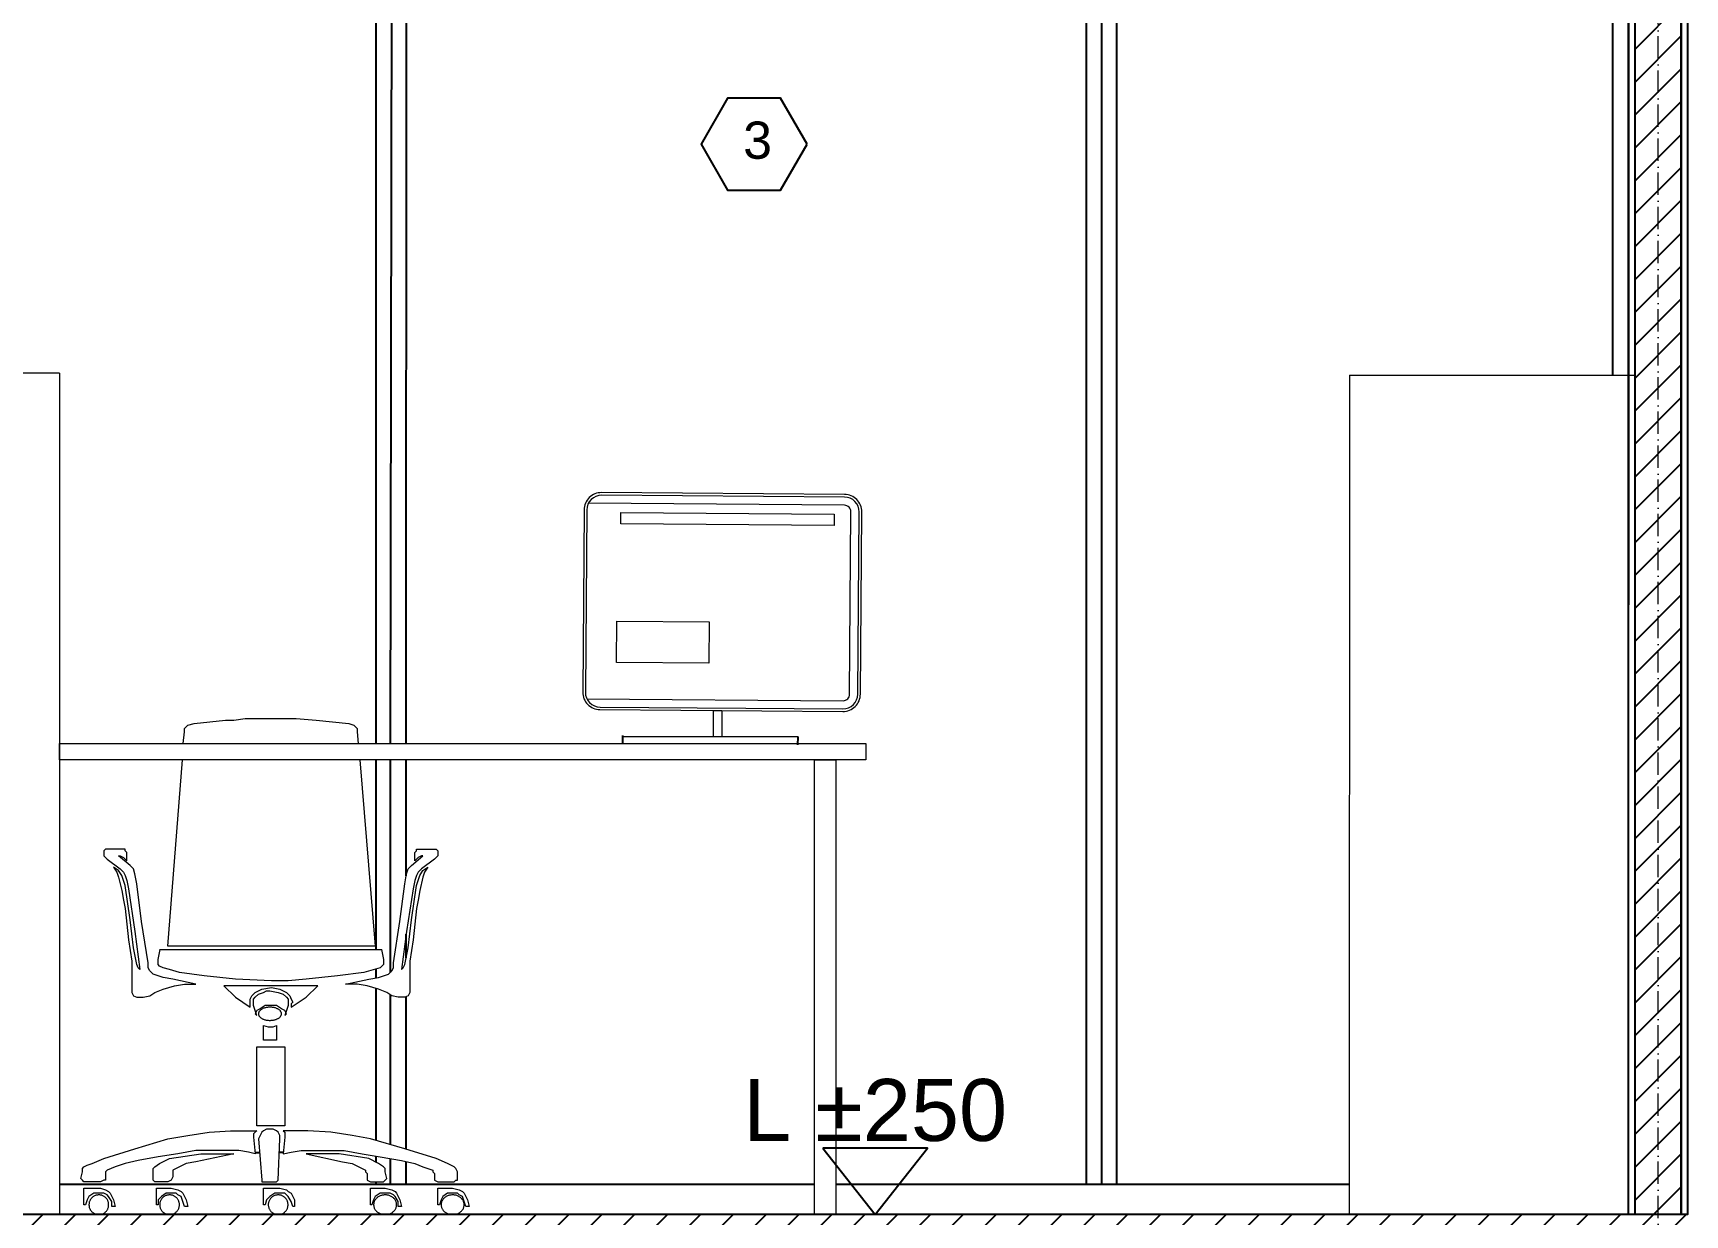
# Model space of a CAD drawing. Header units: centimetres. Extents: x 1059 to 7420, y -439 to 4439.
# Drawn here: x 2843.6 to 3110.1, y -13.3 to 177.3 of the extents above; entities that cross this region are included whole.
import ezdxf

# ---------------------------------------------------------------- set-up
doc = ezdxf.new("R2010")
doc.units = ezdxf.units.CM
doc.header["$MEASUREMENT"] = 0
doc.linetypes.add('ACAD_ISO10W100', pattern=[18, 12, -3, 0, -3])
doc.layers.add('ARREDI', color=8, linetype='Continuous', lineweight=18)
doc.layers.add('CAMPITURE', color=7, linetype='Continuous', lineweight=25)
for name, color, linetype in [('INFISSI', 4, 'Continuous'), ('NUMERAZIONE', 30, 'Continuous'), ('quote nuove', 2, 'Continuous'), ('STRUTTURA', 1, 'Continuous')]:
    doc.layers.add(name, color=color, linetype=linetype)
doc.styles.get("Standard").update_dxf_attribs({"font": 'Arial.ttf'})
pattern_1 = [(45, (-1129.0323, -3748.747), (-2.6516504, 2.6516504), [])]

msp = doc.modelspace()

# ---------------------------------------------------------------- hatches: boundary and pattern name
at = {"layer": 'CAMPITURE'}
h = msp.add_hatch(dxfattribs=at)
h.set_pattern_fill('ANSI31', color=0, scale=30)
h.set_pattern_definition(pattern_1)
h.paths.add_polyline_path([(3109.46, 352.89), (3101.94, 352.89), (3101.96, -13.24), (3102.97, -13.24), (3109.46, -13.24)])
h = msp.add_hatch(dxfattribs=at)
h.set_pattern_fill('ANSI31', color=0, scale=30)
h.set_pattern_definition(pattern_1)
h.paths.add_polyline_path([(3422.37, -13.31), (3102.97, -13.31), (2865.67, -13.25), (2865.24, -13.29), (2865.15, -13.24), (2854.39, -13.24), (2853.93, -13.31), (2853.78, -13.24), (2847.8, -13.24), (2847.8, -13.31), (2803.02, -13.31), (2802.97, -13.31), (2802.97, -29.24), (3102.97, -29.24), (3422.37, -29.31)])
h.paths.add_polyline_path([(3109.5, -29.23), (3103.16, -29.22), (3101.96, -29.24), (3101.96, -261.31), (3109.46, -261.31)])

# ---------------------------------------------------------------- linework, layer by layer
at = {"layer": 'ARREDI'}
for p, q in [((2847.8, 122.47), (2802.97, 122.47)), ((2847.8, 122.47), (2847.8, -13.31)), ((3055.94, 122.11), (3055.9, -13.24)), ((3055.94, 122.11), (3101.96, 122.11)), ((2847.8, 60.08), (2847.8, 62.73)), ((2847.8, 62.73), (2977.92, 62.73)), ((2977.92, 62.73), (2977.92, 60.08)), ((2977.92, 60.08), (2847.8, 60.08))]:
    msp.add_line(p, q, dxfattribs=at)
at = {"layer": 'ARREDI', "lineweight": 0}
for p, q in [((2875.93, 66.48), (2877.79, 66.74)), ((2877.79, 66.74), (2881.77, 66.74)), ((2881.77, 66.74), (2886.02, 66.74)), ((2886.02, 66.74), (2889.21, 66.48)), ((2867.77, 62.73), (2867.97, 64.62)), ((2867.97, 65.15), (2868.5, 65.68)), ((2867.97, 64.62), (2867.97, 65.15)), ((2868.5, 65.68), (2869.56, 65.95)), ((2869.56, 65.95), (2874.6, 66.48)), ((2874.6, 66.48), (2875.93, 66.48)), ((2889.21, 66.48), (2894.52, 65.95)), ((2894.52, 65.95), (2895.31, 65.68)), ((2895.31, 65.68), (2895.84, 65.15)), ((2895.84, 65.15), (2895.84, 64.62)), ((2895.84, 64.62), (2896, 62.73)), ((2865.31, 30.02), (2867.69, 60.08)), ((2896.29, 60.08), (2898.76, 30.02)), ((2855.22, 45.68), (2854.96, 45.42)), ((2854.96, 45.42), (2854.96, 45.15)), ((2855.49, 45.68), (2855.22, 45.68)), ((2857.88, 45.68), (2855.49, 45.68)), ((2858.41, 45.68), (2857.88, 45.68)), ((2858.41, 45.42), (2858.41, 45.68)), ((2858.67, 45.15), (2858.41, 45.42)), ((2905.13, 45.15), (2905.4, 45.42)), ((2905.4, 45.42), (2905.4, 45.68)), ((2905.4, 45.68), (2905.93, 45.68)), ((2905.93, 45.68), (2908.32, 45.68)), ((2908.32, 45.68), (2908.59, 45.68)), ((2908.59, 45.68), (2908.85, 45.42)), ((2908.85, 45.42), (2908.85, 45.15)), ((2854.96, 45.15), (2854.96, 44.62)), ((2854.96, 44.62), (2855.49, 44.09)), ((2855.49, 44.09), (2857.61, 42.5)), ((2857.35, 42.23), (2856.55, 42.76)), ((2856.55, 42.76), (2857.08, 41.97)), ((2859.21, 43.03), (2857.35, 44.62)), ((2857.35, 44.62), (2857.61, 44.62)), ((2857.61, 44.62), (2858.14, 44.35)), ((2858.14, 44.35), (2858.67, 43.82)), ((2858.67, 43.82), (2858.67, 45.15)), ((2859.74, 42.5), (2859.21, 43.03)), ((2904.07, 42.5), (2904.6, 43.03)), ((2904.6, 43.03), (2906.46, 44.62)), ((2905.13, 43.82), (2905.13, 45.15)), ((2905.67, 44.35), (2905.13, 43.82)), ((2906.2, 44.62), (2905.67, 44.35)), ((2906.46, 44.62), (2906.2, 44.62)), ((2908.32, 44.09), (2906.2, 42.5)), ((2906.46, 42.23), (2907.26, 42.76)), ((2907.26, 42.76), (2906.73, 41.97)), ((2908.85, 44.62), (2908.32, 44.09)), ((2908.85, 45.15), (2908.85, 44.62)), ((2857.08, 41.97), (2857.35, 41.17)), ((2857.88, 41.43), (2857.35, 42.23)), ((2857.35, 41.17), (2857.88, 39.04)), ((2857.61, 42.5), (2858.14, 41.97)), ((2858.14, 40.64), (2857.88, 41.43)), ((2858.14, 41.97), (2858.41, 41.43)), ((2858.41, 39.84), (2858.14, 40.64)), ((2858.41, 41.43), (2858.67, 40.64)), ((2858.67, 40.64), (2858.94, 39.31)), ((2860, 41.7), (2859.74, 42.5)), ((2860.27, 40.11), (2860, 41.7)), ((2861.06, 34), (2860.27, 40.11)), ((2902.75, 34), (2903.54, 40.11)), ((2903.54, 40.11), (2903.81, 41.7)), ((2903.81, 41.7), (2904.07, 42.5)), ((2905.13, 40.64), (2904.87, 39.31)), ((2905.4, 41.43), (2905.13, 40.64)), ((2905.67, 41.97), (2905.4, 41.43)), ((2905.4, 39.84), (2905.67, 40.64)), ((2906.2, 42.5), (2905.67, 41.97)), ((2905.67, 40.64), (2905.93, 41.43)), ((2905.93, 41.43), (2906.46, 42.23)), ((2906.46, 41.17), (2905.93, 39.04)), ((2906.73, 41.97), (2906.46, 41.17)), ((2857.88, 39.04), (2858.14, 37.45)), ((2858.14, 37.45), (2858.41, 36.12)), ((2859.21, 34.27), (2858.41, 39.84)), ((2858.94, 39.31), (2860, 32.41)), ((2904.87, 39.31), (2903.81, 32.41)), ((2904.6, 34.27), (2905.4, 39.84)), ((2905.67, 37.45), (2905.4, 36.12)), ((2905.93, 39.04), (2905.67, 37.45)), ((2858.41, 36.12), (2858.94, 31.08)), ((2905.4, 36.12), (2904.87, 31.08)), ((2859.74, 29.75), (2859.21, 34.27)), ((2860, 32.41), (2860.8, 26.3)), ((2862.13, 27.36), (2861.06, 34)), ((2901.68, 27.36), (2902.75, 34)), ((2903.81, 32.41), (2903.01, 26.3)), ((2904.07, 29.75), (2904.6, 34.27)), ((2858.94, 31.08), (2859.47, 27.63)), ((2860.27, 27.1), (2859.74, 29.75)), ((2863.72, 27.89), (2864.04, 29.51)), ((2863.98, 29.51), (2882.04, 29.51)), ((2898.76, 30.02), (2865.31, 30.02)), ((2865.31, 30.02), (2865.31, 30.02)), ((2882.04, 29.51), (2899.83, 29.51)), ((2899.77, 29.51), (2900.09, 27.89)), ((2903.54, 27.1), (2904.07, 29.75)), ((2904.87, 31.08), (2904.34, 27.63)), ((2859.47, 27.63), (2859.47, 26.04)), ((2860.53, 26.57), (2860.27, 27.1)), ((2862.13, 26.57), (2862.13, 27.36)), ((2863.72, 27.1), (2863.72, 27.89)), ((2863.98, 26.83), (2863.72, 27.1)), ((2864.52, 26.57), (2863.98, 26.83)), ((2899.83, 26.83), (2899.56, 26.57)), ((2900.09, 27.1), (2899.83, 26.83)), ((2900.09, 27.89), (2900.09, 27.1)), ((2901.68, 26.57), (2901.68, 27.36)), ((2903.28, 26.57), (2903.54, 27.1)), ((2904.34, 27.63), (2904.34, 26.04)), ((2859.47, 26.04), (2859.47, 25.24)), ((2859.47, 25.24), (2859.47, 23.65)), ((2860.8, 26.3), (2860.53, 26.57)), ((2862.39, 26.04), (2862.13, 26.57)), ((2862.66, 25.77), (2862.39, 26.04)), ((2862.92, 25.5), (2862.66, 25.77)), ((2864.52, 24.97), (2862.92, 25.5)), ((2862.92, 25.5), (2862.92, 25.5)), ((2865.58, 26.3), (2864.52, 26.57)), ((2866.11, 24.71), (2864.52, 24.97)), ((2867.17, 25.77), (2865.58, 26.3)), ((2869.83, 23.91), (2866.11, 24.71)), ((2871.15, 25.24), (2867.17, 25.77)), ((2876.2, 24.71), (2871.15, 25.24)), ((2882.04, 24.44), (2876.2, 24.71)), ((2884.69, 24.44), (2882.04, 24.44)), ((2882.04, 24.44), (2882.04, 24.44)), ((2887.61, 24.71), (2884.69, 24.44)), ((2892.66, 25.24), (2887.61, 24.71)), ((2896.9, 25.77), (2892.66, 25.24)), ((2893.98, 23.91), (2897.7, 24.71)), ((2899.56, 26.57), (2896.9, 25.77)), ((2897.7, 24.71), (2899.29, 24.97)), ((2899.29, 24.97), (2900.89, 25.5)), ((2900.89, 25.5), (2901.15, 25.77)), ((2900.89, 25.5), (2900.89, 25.5)), ((2901.15, 25.77), (2901.42, 26.04)), ((2901.42, 26.04), (2901.68, 26.57)), ((2903.01, 26.3), (2903.28, 26.57)), ((2904.34, 26.04), (2904.34, 25.24)), ((2904.34, 25.24), (2904.34, 23.65)), ((2859.47, 23.65), (2859.47, 23.12)), ((2859.47, 23.12), (2859.47, 22.58)), ((2859.47, 22.58), (2859.74, 22.05)), ((2859.74, 22.05), (2860.27, 21.79)), ((2860.27, 21.79), (2861.33, 21.79)), ((2861.33, 21.79), (2862.39, 22.05)), ((2862.39, 22.05), (2863.19, 22.58)), ((2863.19, 22.58), (2864.52, 23.12)), ((2864.52, 23.12), (2866.37, 23.65)), ((2866.37, 23.65), (2867.97, 23.91)), ((2867.97, 23.91), (2869.83, 23.91)), ((2882.04, 23.65), (2874.34, 23.65)), ((2874.34, 23.65), (2876.2, 21.79)), ((2876.2, 21.79), (2878.59, 20.2)), ((2878.59, 21.52), (2878.85, 22.05)), ((2878.59, 20.99), (2878.59, 21.52)), ((2878.85, 22.05), (2879.12, 22.32)), ((2879.12, 22.32), (2879.38, 22.58)), ((2879.12, 21.52), (2879.38, 21.79)), ((2879.12, 20.73), (2879.12, 21.52)), ((2879.38, 22.58), (2879.91, 22.85)), ((2879.38, 21.79), (2879.91, 22.32)), ((2879.91, 22.85), (2880.44, 23.12)), ((2879.91, 22.32), (2880.71, 22.58)), ((2880.44, 23.12), (2882.04, 23.38)), ((2880.71, 22.58), (2881.24, 22.85)), ((2881.24, 22.85), (2881.77, 22.85)), ((2881.77, 22.85), (2883.1, 22.58)), ((2884.69, 23.65), (2882.04, 23.65)), ((2882.04, 23.38), (2883.37, 23.12)), ((2882.04, 23.38), (2882.04, 23.38)), ((2883.1, 22.58), (2883.9, 22.32)), ((2883.37, 23.12), (2884.43, 22.58)), ((2883.9, 22.32), (2884.43, 21.79)), ((2884.43, 22.58), (2884.69, 22.32)), ((2884.43, 21.79), (2884.69, 21.52)), ((2889.47, 23.65), (2884.69, 23.65)), ((2884.69, 22.32), (2884.96, 22.05)), ((2884.69, 21.52), (2884.69, 20.73)), ((2884.96, 22.05), (2885.22, 21.52)), ((2885.22, 20.2), (2887.61, 21.79)), ((2885.22, 21.52), (2885.49, 20.99)), ((2887.61, 21.79), (2889.47, 23.65)), ((2895.84, 23.91), (2893.98, 23.91)), ((2897.44, 23.65), (2895.84, 23.91)), ((2899.29, 23.12), (2897.44, 23.65)), ((2900.62, 22.58), (2899.29, 23.12)), ((2901.42, 22.05), (2900.62, 22.58)), ((2902.48, 21.79), (2901.42, 22.05)), ((2903.54, 21.79), (2902.48, 21.79)), ((2904.07, 22.05), (2903.54, 21.79)), ((2904.34, 22.58), (2904.07, 22.05)), ((2904.34, 23.65), (2904.34, 23.12)), ((2904.34, 23.12), (2904.34, 22.58)), ((2878.59, 20.73), (2878.59, 20.99)), ((2878.59, 20.2), (2878.59, 20.73)), ((2879.12, 20.46), (2879.12, 20.73)), ((2879.65, 18.87), (2879.12, 20.46)), ((2879.65, 19.66), (2879.38, 19.13)), ((2879.38, 19.13), (2879.65, 18.87)), ((2880.18, 19.93), (2879.65, 19.66)), ((2879.92, 19.23), (2879.91, 19.17)), ((2879.91, 19.17), (2879.91, 19.1)), ((2879.91, 19.1), (2879.92, 19.03)), ((2879.94, 19.3), (2879.92, 19.23)), ((2879.92, 19.03), (2879.94, 18.97)), ((2879.96, 19.37), (2879.94, 19.3)), ((2879.94, 18.97), (2879.96, 18.9)), ((2879.99, 19.43), (2879.96, 19.37)), ((2879.96, 18.9), (2879.99, 18.83)), ((2880.03, 19.5), (2879.99, 19.43)), ((2879.99, 18.83), (2880.03, 18.77)), ((2880.07, 19.56), (2880.03, 19.5)), ((2880.03, 18.77), (2880.07, 18.71)), ((2880.12, 19.62), (2880.07, 19.56)), ((2880.07, 18.71), (2880.12, 18.65)), ((2880.18, 19.68), (2880.12, 19.62)), ((2880.98, 20.46), (2880.18, 19.93)), ((2880.24, 19.74), (2880.18, 19.68)), ((2880.31, 19.79), (2880.24, 19.74)), ((2880.39, 19.84), (2880.31, 19.79)), ((2880.47, 19.89), (2880.39, 19.84)), ((2880.56, 19.94), (2880.47, 19.89)), ((2880.65, 19.98), (2880.56, 19.94)), ((2880.74, 20.02), (2880.65, 19.98)), ((2880.84, 20.05), (2880.74, 20.02)), ((2880.95, 20.08), (2880.84, 20.05)), ((2881.05, 20.11), (2880.95, 20.08)), ((2881.77, 20.46), (2880.98, 20.46)), ((2881.16, 20.14), (2881.05, 20.11)), ((2881.28, 20.16), (2881.16, 20.14)), ((2881.39, 20.17), (2881.28, 20.16)), ((2881.51, 20.18), (2881.39, 20.17)), ((2881.62, 20.19), (2881.51, 20.18)), ((2881.74, 20.19), (2881.62, 20.19)), ((2881.86, 20.19), (2881.74, 20.19)), ((2882.83, 20.46), (2881.77, 20.46)), ((2881.98, 20.19), (2881.86, 20.19)), ((2882.09, 20.18), (2881.98, 20.19)), ((2882.21, 20.17), (2882.09, 20.18)), ((2882.32, 20.15), (2882.21, 20.17)), ((2882.44, 20.13), (2882.32, 20.15)), ((2882.54, 20.1), (2882.44, 20.13)), ((2882.65, 20.07), (2882.54, 20.1)), ((2882.75, 20.04), (2882.65, 20.07)), ((2882.85, 20), (2882.75, 20.04)), ((2883.63, 19.93), (2882.83, 20.46)), ((2882.94, 19.96), (2882.85, 20)), ((2883.03, 19.91), (2882.94, 19.96)), ((2883.12, 19.87), (2883.03, 19.91)), ((2883.2, 19.82), (2883.12, 19.87)), ((2883.27, 19.76), (2883.2, 19.82)), ((2883.34, 19.71), (2883.27, 19.76)), ((2883.4, 19.65), (2883.34, 19.71)), ((2883.45, 19.59), (2883.4, 19.65)), ((2883.4, 18.62), (2883.45, 18.68)), ((2883.5, 19.53), (2883.45, 19.59)), ((2883.45, 18.68), (2883.5, 18.74)), ((2883.54, 19.46), (2883.5, 19.53)), ((2883.5, 18.74), (2883.54, 18.8)), ((2883.57, 19.4), (2883.54, 19.46)), ((2883.54, 18.8), (2883.57, 18.87)), ((2883.6, 19.33), (2883.57, 19.4)), ((2883.57, 18.87), (2883.6, 18.93)), ((2883.62, 19.27), (2883.6, 19.33)), ((2883.6, 18.93), (2883.62, 19)), ((2883.63, 19.2), (2883.62, 19.27)), ((2883.62, 19), (2883.63, 19.07)), ((2884.16, 19.66), (2883.63, 19.93)), ((2883.63, 19.13), (2883.63, 19.2)), ((2883.63, 19.07), (2883.63, 19.13)), ((2884.69, 20.46), (2884.16, 18.87)), ((2884.43, 19.13), (2884.16, 19.66)), ((2884.16, 18.87), (2884.43, 19.13)), ((2884.16, 18.87), (2884.16, 18.87)), ((2884.69, 20.73), (2884.69, 20.46)), ((2885.49, 20.99), (2885.22, 20.73)), ((2885.22, 20.73), (2885.22, 20.2)), ((2880.12, 18.65), (2880.18, 18.59)), ((2880.18, 18.59), (2880.24, 18.53)), ((2880.24, 18.53), (2880.31, 18.48)), ((2880.31, 18.48), (2880.39, 18.43)), ((2880.39, 18.43), (2880.47, 18.38)), ((2880.47, 18.38), (2880.56, 18.33)), ((2880.56, 18.33), (2880.65, 18.29)), ((2880.65, 18.29), (2880.74, 18.25)), ((2880.71, 17.27), (2881.51, 17.01)), ((2880.71, 14.89), (2880.71, 17.27)), ((2880.71, 17.27), (2880.71, 17.27)), ((2880.74, 18.25), (2880.84, 18.21)), ((2880.84, 18.21), (2880.95, 18.18)), ((2880.95, 18.18), (2881.05, 18.15)), ((2881.05, 18.15), (2881.16, 18.13)), ((2881.16, 18.13), (2881.28, 18.11)), ((2881.28, 18.11), (2881.39, 18.09)), ((2881.39, 18.09), (2881.51, 18.08)), ((2881.51, 18.08), (2881.62, 18.07)), ((2881.51, 17.01), (2882.3, 17.01)), ((2881.62, 18.07), (2881.74, 18.07)), ((2881.74, 18.07), (2881.86, 18.07)), ((2881.86, 18.07), (2881.98, 18.08)), ((2881.98, 18.08), (2882.09, 18.09)), ((2882.09, 18.09), (2882.21, 18.1)), ((2882.21, 18.1), (2882.32, 18.12)), ((2882.3, 17.01), (2882.83, 17.27)), ((2882.32, 18.12), (2882.44, 18.14)), ((2882.44, 18.14), (2882.54, 18.17)), ((2882.54, 18.17), (2882.65, 18.2)), ((2882.65, 18.2), (2882.75, 18.23)), ((2882.75, 18.23), (2882.85, 18.27)), ((2882.83, 17.27), (2882.83, 14.89)), ((2882.85, 18.27), (2882.94, 18.31)), ((2882.94, 18.31), (2883.03, 18.35)), ((2883.03, 18.35), (2883.12, 18.4)), ((2883.12, 18.4), (2883.2, 18.45)), ((2883.2, 18.45), (2883.27, 18.5)), ((2883.27, 18.5), (2883.34, 18.56)), ((2883.34, 18.56), (2883.4, 18.62)), ((2879.65, 1.08), (2879.65, 13.82)), ((2879.65, 13.82), (2884.16, 13.82)), ((2882.83, 14.89), (2880.71, 14.89)), ((2884.16, 13.82), (2884.16, 1.08)), ((2868.5, -0.51), (2871.95, 0.02)), ((2871.95, 0.02), (2875.4, 0.28)), ((2875.4, 0.28), (2879.65, 0.28)), ((2879.38, 0.02), (2879.12, -0.25)), ((2879.65, 0.28), (2879.38, 0.02)), ((2884.16, 1.08), (2879.65, 1.08)), ((2880.44, 0.02), (2880.18, -0.51)), ((2880.71, 0.28), (2880.44, 0.02)), ((2881.24, 0.55), (2880.71, 0.28)), ((2881.77, 0.55), (2881.24, 0.55)), ((2882.3, 0.55), (2881.77, 0.55)), ((2881.77, 0.55), (2881.77, 0.55)), ((2882.83, 0.28), (2882.3, 0.55)), ((2883.1, 0.02), (2882.83, 0.28)), ((2883.37, -0.51), (2883.1, 0.02)), ((2887.88, 0.28), (2883.9, 0.28)), ((2883.9, 0.28), (2884.16, 0.02)), ((2884.16, 0.02), (2884.16, -0.25)), ((2891.6, 0.02), (2887.88, 0.28)), ((2895.05, -0.51), (2891.6, 0.02)), ((2854.96, -4.23), (2860, -2.64)), ((2860, -2.64), (2865.31, -1.04)), ((2865.31, -1.04), (2868.5, -0.51)), ((2879.12, -0.25), (2879.12, -0.78)), ((2879.12, -0.78), (2879.38, -3.43)), ((2880.18, -0.51), (2879.91, -1.04)), ((2879.91, -1.04), (2880.44, -7.68)), ((2883.1, -7.68), (2883.37, -1.04)), ((2883.37, -1.04), (2883.37, -0.51)), ((2884.16, -0.78), (2883.9, -3.43)), ((2884.16, -0.25), (2884.16, -0.78)), ((2897.97, -1.04), (2895.05, -0.51)), ((2903.54, -2.64), (2897.97, -1.04)), ((2908.59, -4.23), (2903.54, -2.64)), ((2851.77, -5.56), (2852.3, -5.29)), ((2852.3, -5.29), (2853.1, -5.03)), ((2853.1, -5.03), (2854.96, -4.23)), ((2858.41, -5.03), (2856.82, -5.56)), ((2860.53, -4.5), (2858.41, -5.03)), ((2863.72, -3.96), (2860.53, -4.5)), ((2863.19, -5.56), (2863.98, -5.03)), ((2866.9, -3.43), (2863.72, -3.96)), ((2863.98, -5.03), (2865.58, -4.23)), ((2865.58, -4.23), (2870.62, -3.43)), ((2869.83, -2.9), (2866.9, -3.43)), ((2868.23, -5.03), (2867.17, -5.56)), ((2869.83, -4.76), (2868.23, -5.03)), ((2872.48, -2.9), (2869.83, -2.9)), ((2875.93, -3.43), (2869.83, -4.76)), ((2870.62, -3.43), (2873.28, -3.43)), ((2874.87, -2.9), (2872.48, -2.9)), ((2873.28, -3.43), (2875.93, -3.43)), ((2876.73, -2.9), (2874.87, -2.9)), ((2875.93, -3.43), (2875.93, -3.43)), ((2878.32, -3.17), (2876.73, -2.9)), ((2879.38, -3.43), (2878.32, -3.17)), ((2879.38, -3.43), (2879.38, -3.43)), ((2883.9, -3.43), (2885.22, -3.17)), ((2883.9, -3.43), (2883.9, -3.43)), ((2885.22, -3.17), (2886.82, -2.9)), ((2886.82, -2.9), (2888.67, -2.9)), ((2887.61, -3.43), (2893.45, -4.76)), ((2890, -3.43), (2887.61, -3.43)), ((2887.61, -3.43), (2887.61, -3.43)), ((2888.67, -2.9), (2891.06, -2.9)), ((2892.92, -3.43), (2890, -3.43)), ((2891.06, -2.9), (2893.72, -2.9)), ((2897.7, -4.23), (2892.92, -3.43)), ((2893.45, -4.76), (2895.05, -5.03)), ((2893.72, -2.9), (2896.64, -3.43)), ((2895.05, -5.03), (2896.11, -5.56)), ((2896.64, -3.43), (2899.56, -3.96)), ((2899.29, -5.03), (2897.7, -4.23)), ((2900.09, -5.56), (2899.29, -5.03)), ((2899.56, -3.96), (2903.01, -4.5)), ((2903.01, -4.5), (2905.13, -5.03)), ((2905.13, -5.03), (2906.46, -5.56)), ((2910.44, -5.03), (2908.59, -4.23)), ((2910.98, -5.29), (2910.44, -5.03)), ((2911.51, -5.56), (2910.98, -5.29)), ((2851.24, -7.42), (2851.51, -6.35)), ((2851.51, -7.68), (2851.24, -7.42)), ((2851.51, -5.82), (2851.77, -5.56)), ((2851.51, -6.35), (2851.51, -5.82)), ((2851.77, -7.95), (2851.51, -7.68)), ((2852.04, -7.95), (2851.77, -7.95)), ((2854.43, -7.95), (2852.04, -7.95)), ((2854.96, -7.68), (2854.43, -7.95)), ((2855.22, -7.68), (2854.96, -7.68)), ((2855.49, -6.09), (2855.22, -6.35)), ((2855.22, -6.35), (2855.22, -6.62)), ((2855.22, -6.62), (2855.22, -7.15)), ((2855.22, -7.15), (2855.22, -7.68)), ((2856.82, -5.56), (2855.49, -6.09)), ((2862.92, -5.82), (2863.19, -5.56)), ((2862.92, -6.35), (2862.92, -5.82)), ((2862.92, -7.42), (2862.92, -6.35)), ((2862.92, -7.68), (2862.92, -7.42)), ((2863.19, -7.95), (2862.92, -7.68)), ((2863.45, -7.95), (2863.19, -7.95)), ((2865.31, -7.95), (2863.45, -7.95)), ((2865.84, -7.68), (2865.31, -7.95)), ((2866.11, -7.15), (2865.84, -7.68)), ((2867.17, -5.56), (2866.11, -6.09)), ((2866.11, -6.09), (2866.11, -6.35)), ((2866.11, -6.35), (2866.11, -6.62)), ((2866.11, -6.62), (2866.11, -7.15)), ((2880.44, -7.68), (2880.44, -7.95)), ((2880.44, -7.95), (2880.71, -7.95)), ((2880.71, -7.95), (2881.77, -7.95)), ((2881.77, -7.95), (2882.83, -7.95)), ((2882.83, -7.95), (2883.1, -7.68)), ((2896.11, -5.56), (2897.17, -6.09)), ((2897.17, -6.09), (2897.17, -6.35)), ((2897.17, -6.35), (2897.44, -6.62)), ((2897.44, -6.62), (2897.44, -7.15)), ((2897.44, -7.15), (2897.44, -7.68)), ((2897.44, -7.68), (2897.97, -7.95)), ((2897.97, -7.95), (2899.83, -7.95)), ((2899.83, -7.95), (2900.09, -7.95)), ((2900.36, -5.82), (2900.09, -5.56)), ((2900.09, -7.95), (2900.36, -7.68)), ((2900.36, -6.35), (2900.36, -5.82)), ((2900.62, -7.42), (2900.36, -6.35)), ((2900.36, -7.68), (2900.62, -7.42)), ((2906.46, -5.56), (2908.06, -6.09)), ((2908.06, -6.09), (2908.06, -6.35)), ((2908.06, -6.35), (2908.32, -6.62)), ((2908.32, -6.62), (2908.32, -7.15)), ((2908.32, -7.15), (2908.32, -7.68)), ((2908.32, -7.68), (2908.85, -7.95)), ((2908.85, -7.95), (2911.24, -7.95)), ((2911.24, -7.95), (2911.51, -7.95)), ((2911.77, -5.82), (2911.51, -5.56)), ((2911.51, -7.95), (2911.77, -7.68)), ((2912.04, -6.35), (2911.77, -5.82)), ((2911.77, -7.68), (2912.04, -7.68)), ((2912.04, -7.42), (2912.04, -6.35)), ((2912.04, -7.68), (2912.04, -7.42)), ((2851.77, -11.66), (2851.77, -9.01)), ((2851.77, -9.01), (2854.43, -9.01)), ((2852.57, -10.34), (2852.3, -10.87)), ((2853.37, -9.8), (2852.57, -10.34)), ((2852.97, -10.6), (2852.91, -10.68)), ((2853.04, -10.53), (2852.97, -10.6)), ((2853.12, -10.46), (2853.04, -10.53)), ((2853.2, -10.4), (2853.12, -10.46)), ((2853.28, -10.34), (2853.2, -10.4)), ((2853.37, -10.28), (2853.28, -10.34)), ((2854.16, -9.8), (2853.37, -9.8)), ((2853.45, -10.24), (2853.37, -10.28)), ((2853.55, -10.19), (2853.45, -10.24)), ((2853.64, -10.16), (2853.55, -10.19)), ((2853.74, -10.13), (2853.64, -10.16)), ((2853.84, -10.1), (2853.74, -10.13)), ((2853.93, -10.09), (2853.84, -10.1)), ((2854.04, -10.08), (2853.93, -10.09)), ((2854.14, -10.07), (2854.04, -10.08)), ((2854.24, -10.07), (2854.14, -10.07)), ((2854.69, -9.8), (2854.16, -9.8)), ((2854.34, -10.08), (2854.24, -10.07)), ((2854.44, -10.09), (2854.34, -10.08)), ((2854.43, -9.01), (2855.22, -9.27)), ((2854.54, -10.12), (2854.44, -10.09)), ((2854.63, -10.14), (2854.54, -10.12)), ((2854.73, -10.18), (2854.63, -10.14)), ((2854.96, -9.8), (2854.69, -9.8)), ((2854.82, -10.21), (2854.73, -10.18)), ((2854.91, -10.26), (2854.82, -10.21)), ((2855, -10.31), (2854.91, -10.26)), ((2855.49, -10.07), (2854.96, -9.8)), ((2855.09, -10.37), (2855, -10.31)), ((2855.17, -10.43), (2855.09, -10.37)), ((2855.24, -10.49), (2855.17, -10.43)), ((2855.22, -9.27), (2855.75, -9.54)), ((2855.31, -10.56), (2855.24, -10.49)), ((2855.38, -10.64), (2855.31, -10.56)), ((2855.44, -10.72), (2855.38, -10.64)), ((2855.75, -10.34), (2855.49, -10.07)), ((2855.75, -9.54), (2856.02, -9.8)), ((2856.29, -11.13), (2855.75, -10.34)), ((2856.02, -9.8), (2856.55, -10.87)), ((2863.45, -11.66), (2863.45, -9.01)), ((2863.45, -9.01), (2865.84, -9.01)), ((2864.25, -10.34), (2863.72, -10.87)), ((2865.05, -9.8), (2864.25, -10.34)), ((2864.39, -10.6), (2864.33, -10.68)), ((2864.46, -10.53), (2864.39, -10.6)), ((2864.53, -10.46), (2864.46, -10.53)), ((2864.61, -10.4), (2864.53, -10.46)), ((2864.7, -10.34), (2864.61, -10.4)), ((2864.78, -10.28), (2864.7, -10.34)), ((2864.87, -10.24), (2864.78, -10.28)), ((2864.96, -10.19), (2864.87, -10.24)), ((2865.06, -10.16), (2864.96, -10.19)), ((2865.84, -9.8), (2865.05, -9.8)), ((2865.15, -10.13), (2865.06, -10.16)), ((2865.25, -10.1), (2865.15, -10.13)), ((2865.35, -10.09), (2865.25, -10.1)), ((2865.45, -10.08), (2865.35, -10.09)), ((2865.55, -10.07), (2865.45, -10.08)), ((2865.65, -10.07), (2865.55, -10.07)), ((2865.75, -10.08), (2865.65, -10.07)), ((2865.85, -10.09), (2865.75, -10.08)), ((2865.84, -9.01), (2866.9, -9.27)), ((2866.37, -9.8), (2865.84, -9.8)), ((2865.95, -10.12), (2865.85, -10.09)), ((2866.05, -10.14), (2865.95, -10.12)), ((2866.15, -10.18), (2866.05, -10.14)), ((2866.24, -10.21), (2866.15, -10.18)), ((2866.33, -10.26), (2866.24, -10.21)), ((2866.42, -10.31), (2866.33, -10.26)), ((2866.64, -9.8), (2866.37, -9.8)), ((2866.5, -10.37), (2866.42, -10.31)), ((2866.58, -10.43), (2866.5, -10.37)), ((2866.66, -10.49), (2866.58, -10.43)), ((2866.9, -10.07), (2866.64, -9.8)), ((2866.73, -10.56), (2866.66, -10.49)), ((2866.8, -10.64), (2866.73, -10.56)), ((2866.86, -10.72), (2866.8, -10.64)), ((2866.9, -9.27), (2867.44, -9.54)), ((2867.44, -10.34), (2866.9, -10.07)), ((2867.44, -9.54), (2867.7, -9.8)), ((2867.7, -11.13), (2867.44, -10.34)), ((2867.7, -9.8), (2868.23, -10.87)), ((2880.71, -11.66), (2880.71, -9.01)), ((2880.71, -9.01), (2883.37, -9.01)), ((2881.77, -10.34), (2881.24, -10.87)), ((2882.57, -9.8), (2881.77, -10.34)), ((2881.91, -10.6), (2881.85, -10.68)), ((2881.98, -10.53), (2881.91, -10.6)), ((2882.06, -10.46), (2881.98, -10.53)), ((2882.13, -10.4), (2882.06, -10.46)), ((2882.22, -10.34), (2882.13, -10.4)), ((2882.3, -10.28), (2882.22, -10.34)), ((2882.39, -10.24), (2882.3, -10.28)), ((2882.48, -10.19), (2882.39, -10.24)), ((2882.58, -10.16), (2882.48, -10.19)), ((2883.37, -9.8), (2882.57, -9.8)), ((2882.68, -10.13), (2882.58, -10.16)), ((2882.77, -10.1), (2882.68, -10.13)), ((2882.87, -10.09), (2882.77, -10.1)), ((2882.97, -10.08), (2882.87, -10.09)), ((2883.07, -10.07), (2882.97, -10.08)), ((2883.18, -10.07), (2883.07, -10.07)), ((2883.28, -10.08), (2883.18, -10.07)), ((2883.38, -10.09), (2883.28, -10.08)), ((2883.37, -9.01), (2884.43, -9.27)), ((2883.63, -9.8), (2883.37, -9.8)), ((2883.48, -10.12), (2883.38, -10.09)), ((2883.57, -10.14), (2883.48, -10.12)), ((2883.67, -10.18), (2883.57, -10.14)), ((2884.16, -9.8), (2883.63, -9.8)), ((2883.76, -10.21), (2883.67, -10.18)), ((2883.85, -10.26), (2883.76, -10.21)), ((2883.94, -10.31), (2883.85, -10.26)), ((2884.02, -10.37), (2883.94, -10.31)), ((2884.1, -10.43), (2884.02, -10.37)), ((2884.18, -10.49), (2884.1, -10.43)), ((2884.43, -10.07), (2884.16, -9.8)), ((2884.25, -10.56), (2884.18, -10.49)), ((2884.32, -10.64), (2884.25, -10.56)), ((2884.38, -10.72), (2884.32, -10.64)), ((2884.43, -9.27), (2884.69, -9.54)), ((2884.69, -10.34), (2884.43, -10.07)), ((2884.69, -9.54), (2885.22, -9.8)), ((2885.22, -11.13), (2884.69, -10.34)), ((2885.22, -9.8), (2885.75, -10.87)), ((2897.97, -11.66), (2897.97, -9.01)), ((2897.97, -9.01), (2900.36, -9.01)), ((2898.76, -10.34), (2898.5, -10.87)), ((2899.56, -9.8), (2898.76, -10.34)), ((2898.97, -10.6), (2898.9, -10.68)), ((2899.05, -10.53), (2898.97, -10.6)), ((2899.14, -10.46), (2899.05, -10.53)), ((2899.23, -10.4), (2899.14, -10.46)), ((2899.33, -10.34), (2899.23, -10.4)), ((2899.43, -10.28), (2899.33, -10.34)), ((2899.53, -10.24), (2899.43, -10.28)), ((2899.64, -10.19), (2899.53, -10.24)), ((2900.36, -9.8), (2899.56, -9.8)), ((2899.75, -10.16), (2899.64, -10.19)), ((2899.86, -10.13), (2899.75, -10.16)), ((2899.98, -10.1), (2899.86, -10.13)), ((2900.09, -10.09), (2899.98, -10.1)), ((2900.21, -10.08), (2900.09, -10.09)), ((2900.33, -10.07), (2900.21, -10.08)), ((2900.44, -10.07), (2900.33, -10.07)), ((2900.36, -9.01), (2901.42, -9.27)), ((2900.89, -9.8), (2900.36, -9.8)), ((2900.56, -10.08), (2900.44, -10.07)), ((2900.68, -10.09), (2900.56, -10.08)), ((2900.79, -10.12), (2900.68, -10.09)), ((2900.91, -10.14), (2900.79, -10.12)), ((2901.15, -9.8), (2900.89, -9.8)), ((2901.02, -10.18), (2900.91, -10.14)), ((2901.13, -10.21), (2901.02, -10.18)), ((2901.23, -10.26), (2901.13, -10.21)), ((2901.68, -10.07), (2901.15, -9.8)), ((2901.34, -10.31), (2901.23, -10.26)), ((2901.43, -10.37), (2901.34, -10.31)), ((2901.42, -9.27), (2901.95, -9.54)), ((2901.53, -10.43), (2901.43, -10.37)), ((2901.62, -10.49), (2901.53, -10.43)), ((2901.7, -10.56), (2901.62, -10.49)), ((2901.95, -10.34), (2901.68, -10.07)), ((2901.78, -10.64), (2901.7, -10.56)), ((2901.85, -10.72), (2901.78, -10.64)), ((2901.95, -9.54), (2902.21, -9.8)), ((2902.48, -11.13), (2901.95, -10.34)), ((2902.21, -9.8), (2902.75, -10.87)), ((2908.85, -11.66), (2908.85, -9.01)), ((2908.85, -9.01), (2911.24, -9.01)), ((2909.65, -10.34), (2909.38, -10.87)), ((2910.44, -9.8), (2909.65, -10.34)), ((2909.86, -10.6), (2909.78, -10.68)), ((2909.94, -10.53), (2909.86, -10.6)), ((2910.02, -10.46), (2909.94, -10.53)), ((2910.12, -10.4), (2910.02, -10.46)), ((2910.21, -10.34), (2910.12, -10.4)), ((2910.31, -10.28), (2910.21, -10.34)), ((2910.42, -10.24), (2910.31, -10.28)), ((2910.52, -10.19), (2910.42, -10.24)), ((2911.24, -9.8), (2910.44, -9.8)), ((2910.63, -10.16), (2910.52, -10.19)), ((2910.75, -10.13), (2910.63, -10.16)), ((2910.86, -10.1), (2910.75, -10.13)), ((2910.98, -10.09), (2910.86, -10.1)), ((2911.09, -10.08), (2910.98, -10.09)), ((2911.21, -10.07), (2911.09, -10.08)), ((2911.33, -10.07), (2911.21, -10.07)), ((2911.24, -9.01), (2912.3, -9.27)), ((2911.77, -9.8), (2911.24, -9.8)), ((2911.45, -10.08), (2911.33, -10.07)), ((2911.56, -10.09), (2911.45, -10.08)), ((2911.68, -10.12), (2911.56, -10.09)), ((2911.79, -10.14), (2911.68, -10.12)), ((2912.04, -9.8), (2911.77, -9.8)), ((2911.9, -10.18), (2911.79, -10.14)), ((2912.01, -10.21), (2911.9, -10.18)), ((2912.12, -10.26), (2912.01, -10.21)), ((2912.3, -10.07), (2912.04, -9.8)), ((2912.22, -10.31), (2912.12, -10.26)), ((2912.32, -10.37), (2912.22, -10.31)), ((2912.3, -9.27), (2912.83, -9.54)), ((2912.83, -10.34), (2912.3, -10.07)), ((2912.41, -10.43), (2912.32, -10.37)), ((2912.5, -10.49), (2912.41, -10.43)), ((2912.59, -10.56), (2912.5, -10.49)), ((2912.66, -10.64), (2912.59, -10.56)), ((2912.74, -10.72), (2912.66, -10.64)), ((2912.83, -9.54), (2913.1, -9.8)), ((2913.1, -11.13), (2912.83, -10.34)), ((2913.1, -9.8), (2913.63, -10.87)), ((2852.04, -11.66), (2851.77, -11.66)), ((2852.3, -10.87), (2852.04, -11.66)), ((2852.58, -11.51), (2852.57, -11.61)), ((2852.57, -11.61), (2852.57, -11.71)), ((2852.57, -11.71), (2852.58, -11.81)), ((2852.59, -11.41), (2852.58, -11.51)), ((2852.58, -11.81), (2852.59, -11.91)), ((2852.61, -11.31), (2852.59, -11.41)), ((2852.59, -11.91), (2852.61, -12.01)), ((2852.63, -11.21), (2852.61, -11.31)), ((2852.61, -12.01), (2852.63, -12.11)), ((2852.66, -11.12), (2852.63, -11.21)), ((2852.63, -12.11), (2852.66, -12.21)), ((2852.7, -11.02), (2852.66, -11.12)), ((2852.66, -12.21), (2852.7, -12.3)), ((2852.75, -10.93), (2852.7, -11.02)), ((2852.7, -12.3), (2852.75, -12.39)), ((2852.79, -10.85), (2852.75, -10.93)), ((2852.75, -12.39), (2852.79, -12.48)), ((2852.85, -10.76), (2852.79, -10.85)), ((2852.79, -12.48), (2852.85, -12.57)), ((2852.91, -10.68), (2852.85, -10.76)), ((2852.85, -12.57), (2852.91, -12.65)), ((2852.91, -12.65), (2852.97, -12.73)), ((2852.97, -12.73), (2853.04, -12.8)), ((2853.04, -12.8), (2853.12, -12.87)), ((2853.12, -12.87), (2853.2, -12.93)), ((2853.2, -12.93), (2853.28, -12.99)), ((2853.28, -12.99), (2853.37, -13.04)), ((2853.37, -13.04), (2853.45, -13.09)), ((2853.45, -13.09), (2853.55, -13.13)), ((2853.55, -13.13), (2853.64, -13.17)), ((2853.64, -13.17), (2853.74, -13.2)), ((2853.74, -13.2), (2853.84, -13.22)), ((2853.84, -13.22), (2853.93, -13.24)), ((2853.93, -13.24), (2854.04, -13.25)), ((2854.04, -13.25), (2854.14, -13.26)), ((2854.14, -13.26), (2854.24, -13.25)), ((2854.24, -13.25), (2854.34, -13.25)), ((2854.34, -13.25), (2854.44, -13.23)), ((2854.44, -13.23), (2854.54, -13.21)), ((2854.54, -13.21), (2854.63, -13.18)), ((2854.63, -13.18), (2854.73, -13.15)), ((2854.73, -13.15), (2854.82, -13.11)), ((2854.82, -13.11), (2854.91, -13.07)), ((2854.91, -13.07), (2855, -13.02)), ((2855, -13.02), (2855.09, -12.96)), ((2855.09, -12.96), (2855.17, -12.9)), ((2855.17, -12.9), (2855.24, -12.83)), ((2855.24, -12.83), (2855.31, -12.76)), ((2855.31, -12.76), (2855.38, -12.69)), ((2855.38, -12.69), (2855.44, -12.61)), ((2855.5, -10.8), (2855.44, -10.72)), ((2855.44, -12.61), (2855.5, -12.52)), ((2855.55, -10.89), (2855.5, -10.8)), ((2855.5, -12.52), (2855.55, -12.44)), ((2855.6, -10.98), (2855.55, -10.89)), ((2855.55, -12.44), (2855.6, -12.35)), ((2855.64, -11.07), (2855.6, -10.98)), ((2855.6, -12.35), (2855.64, -12.26)), ((2855.67, -11.17), (2855.64, -11.07)), ((2855.64, -12.26), (2855.67, -12.16)), ((2855.7, -11.26), (2855.67, -11.17)), ((2855.67, -12.16), (2855.7, -12.06)), ((2855.73, -11.36), (2855.7, -11.26)), ((2855.7, -12.06), (2855.73, -11.96)), ((2855.74, -11.46), (2855.73, -11.36)), ((2855.73, -11.96), (2855.74, -11.86)), ((2855.75, -11.56), (2855.74, -11.46)), ((2855.74, -11.86), (2855.75, -11.76)), ((2855.75, -11.66), (2855.75, -11.56)), ((2855.75, -11.76), (2855.75, -11.66)), ((2856.29, -11.93), (2856.29, -11.13)), ((2856.82, -11.93), (2856.29, -11.93)), ((2856.55, -10.87), (2856.82, -11.93)), ((2856.82, -11.93), (2856.82, -11.93)), ((2863.72, -11.66), (2863.45, -11.66)), ((2863.72, -10.87), (2863.72, -11.66)), ((2864, -11.41), (2863.99, -11.51)), ((2863.99, -11.51), (2863.99, -11.61)), ((2863.99, -11.61), (2863.99, -11.71)), ((2863.99, -11.71), (2863.99, -11.81)), ((2863.99, -11.81), (2864, -11.91)), ((2864.02, -11.31), (2864, -11.41)), ((2864, -11.91), (2864.02, -12.01)), ((2864.05, -11.21), (2864.02, -11.31)), ((2864.02, -12.01), (2864.05, -12.11)), ((2864.08, -11.12), (2864.05, -11.21)), ((2864.05, -12.11), (2864.08, -12.21)), ((2864.12, -11.02), (2864.08, -11.12)), ((2864.08, -12.21), (2864.12, -12.3)), ((2864.16, -10.93), (2864.12, -11.02)), ((2864.12, -12.3), (2864.16, -12.39)), ((2864.21, -10.85), (2864.16, -10.93)), ((2864.16, -12.39), (2864.21, -12.48)), ((2864.27, -10.76), (2864.21, -10.85)), ((2864.21, -12.48), (2864.27, -12.57)), ((2864.33, -10.68), (2864.27, -10.76)), ((2864.27, -12.57), (2864.33, -12.65)), ((2864.33, -12.65), (2864.39, -12.73)), ((2864.39, -12.73), (2864.46, -12.8)), ((2864.46, -12.8), (2864.53, -12.87)), ((2864.53, -12.87), (2864.61, -12.93)), ((2864.61, -12.93), (2864.7, -12.99)), ((2864.7, -12.99), (2864.78, -13.04)), ((2864.78, -13.04), (2864.87, -13.09)), ((2864.87, -13.09), (2864.96, -13.13)), ((2864.96, -13.13), (2865.06, -13.17)), ((2865.06, -13.17), (2865.15, -13.2)), ((2865.15, -13.2), (2865.25, -13.22)), ((2865.25, -13.22), (2865.35, -13.24)), ((2865.35, -13.24), (2865.45, -13.25)), ((2865.45, -13.25), (2865.55, -13.26)), ((2865.55, -13.26), (2865.65, -13.25)), ((2865.65, -13.25), (2865.75, -13.25)), ((2865.75, -13.25), (2865.85, -13.23)), ((2865.85, -13.23), (2865.95, -13.21)), ((2865.95, -13.21), (2866.05, -13.18)), ((2866.05, -13.18), (2866.15, -13.15)), ((2866.15, -13.15), (2866.24, -13.11)), ((2866.24, -13.11), (2866.33, -13.07)), ((2866.33, -13.07), (2866.42, -13.02)), ((2866.42, -13.02), (2866.5, -12.96)), ((2866.5, -12.96), (2866.58, -12.9)), ((2866.58, -12.9), (2866.66, -12.83)), ((2866.66, -12.83), (2866.73, -12.76)), ((2866.73, -12.76), (2866.8, -12.69)), ((2866.8, -12.69), (2866.86, -12.61)), ((2866.92, -10.8), (2866.86, -10.72)), ((2866.86, -12.61), (2866.92, -12.52)), ((2866.97, -10.89), (2866.92, -10.8)), ((2866.92, -12.52), (2866.97, -12.44)), ((2867.02, -10.98), (2866.97, -10.89)), ((2866.97, -12.44), (2867.02, -12.35)), ((2867.06, -11.07), (2867.02, -10.98)), ((2867.02, -12.35), (2867.06, -12.26)), ((2867.09, -11.17), (2867.06, -11.07)), ((2867.06, -12.26), (2867.09, -12.16)), ((2867.12, -11.26), (2867.09, -11.17)), ((2867.09, -12.16), (2867.12, -12.06)), ((2867.14, -11.36), (2867.12, -11.26)), ((2867.12, -12.06), (2867.14, -11.96)), ((2867.16, -11.46), (2867.14, -11.36)), ((2867.14, -11.96), (2867.16, -11.86)), ((2867.17, -11.56), (2867.16, -11.46)), ((2867.16, -11.86), (2867.17, -11.76)), ((2867.17, -11.66), (2867.17, -11.56)), ((2867.17, -11.76), (2867.17, -11.66)), ((2867.97, -11.93), (2867.7, -11.13)), ((2868.5, -11.93), (2867.97, -11.93)), ((2868.23, -10.87), (2868.5, -11.93)), ((2868.5, -11.93), (2868.5, -11.93)), ((2880.98, -11.66), (2880.71, -11.66)), ((2881.24, -10.87), (2880.98, -11.66)), ((2881.53, -11.41), (2881.51, -11.51)), ((2881.51, -11.51), (2881.51, -11.61)), ((2881.51, -11.61), (2881.51, -11.71)), ((2881.51, -11.71), (2881.51, -11.81)), ((2881.51, -11.81), (2881.53, -11.91)), ((2881.55, -11.31), (2881.53, -11.41)), ((2881.53, -11.91), (2881.55, -12.01)), ((2881.57, -11.21), (2881.55, -11.31)), ((2881.55, -12.01), (2881.57, -12.11)), ((2881.6, -11.12), (2881.57, -11.21)), ((2881.57, -12.11), (2881.6, -12.21)), ((2881.64, -11.02), (2881.6, -11.12)), ((2881.6, -12.21), (2881.64, -12.3)), ((2881.68, -10.93), (2881.64, -11.02)), ((2881.64, -12.3), (2881.68, -12.39)), ((2881.73, -10.85), (2881.68, -10.93)), ((2881.68, -12.39), (2881.73, -12.48)), ((2881.79, -10.76), (2881.73, -10.85)), ((2881.73, -12.48), (2881.79, -12.57)), ((2881.85, -10.68), (2881.79, -10.76)), ((2881.79, -12.57), (2881.85, -12.65)), ((2881.85, -12.65), (2881.91, -12.73)), ((2881.91, -12.73), (2881.98, -12.8)), ((2881.98, -12.8), (2882.06, -12.87)), ((2882.06, -12.87), (2882.13, -12.93)), ((2882.13, -12.93), (2882.22, -12.99)), ((2882.22, -12.99), (2882.3, -13.04)), ((2882.3, -13.04), (2882.39, -13.09)), ((2882.39, -13.09), (2882.48, -13.13)), ((2882.48, -13.13), (2882.58, -13.17)), ((2882.58, -13.17), (2882.68, -13.2)), ((2882.68, -13.2), (2882.77, -13.22)), ((2882.77, -13.22), (2882.87, -13.24)), ((2882.87, -13.24), (2882.97, -13.25)), ((2882.97, -13.25), (2883.07, -13.26)), ((2883.07, -13.26), (2883.18, -13.25)), ((2883.18, -13.25), (2883.28, -13.25)), ((2883.28, -13.25), (2883.38, -13.23)), ((2883.38, -13.23), (2883.48, -13.21)), ((2883.48, -13.21), (2883.57, -13.18)), ((2883.57, -13.18), (2883.67, -13.15)), ((2883.67, -13.15), (2883.76, -13.11)), ((2883.76, -13.11), (2883.85, -13.07)), ((2883.85, -13.07), (2883.94, -13.02)), ((2883.94, -13.02), (2884.02, -12.96)), ((2884.02, -12.96), (2884.1, -12.9)), ((2884.1, -12.9), (2884.18, -12.83)), ((2884.18, -12.83), (2884.25, -12.76)), ((2884.25, -12.76), (2884.32, -12.69)), ((2884.32, -12.69), (2884.38, -12.61)), ((2884.44, -10.8), (2884.38, -10.72)), ((2884.38, -12.61), (2884.44, -12.52)), ((2884.49, -10.89), (2884.44, -10.8)), ((2884.44, -12.52), (2884.49, -12.44)), ((2884.54, -10.98), (2884.49, -10.89)), ((2884.49, -12.44), (2884.54, -12.35)), ((2884.58, -11.07), (2884.54, -10.98)), ((2884.54, -12.35), (2884.58, -12.26)), ((2884.61, -11.17), (2884.58, -11.07)), ((2884.58, -12.26), (2884.61, -12.16)), ((2884.64, -11.26), (2884.61, -11.17)), ((2884.61, -12.16), (2884.64, -12.06)), ((2884.66, -11.36), (2884.64, -11.26)), ((2884.64, -12.06), (2884.66, -11.96)), ((2884.68, -11.46), (2884.66, -11.36)), ((2884.66, -11.96), (2884.68, -11.86)), ((2884.69, -11.56), (2884.68, -11.46)), ((2884.68, -11.86), (2884.69, -11.76)), ((2884.69, -11.66), (2884.69, -11.56)), ((2884.69, -11.76), (2884.69, -11.66)), ((2885.49, -11.93), (2885.22, -11.13)), ((2885.75, -11.93), (2885.49, -11.93)), ((2885.75, -10.87), (2885.75, -11.93)), ((2885.75, -11.93), (2885.75, -11.93)), ((2898.23, -11.66), (2897.97, -11.66)), ((2898.5, -10.87), (2898.23, -11.66)), ((2898.51, -11.51), (2898.5, -11.61)), ((2898.5, -11.61), (2898.5, -11.71)), ((2898.5, -11.71), (2898.51, -11.81)), ((2898.52, -11.41), (2898.51, -11.51)), ((2898.51, -11.81), (2898.52, -11.91)), ((2898.54, -11.31), (2898.52, -11.41)), ((2898.52, -11.91), (2898.54, -12.01)), ((2898.57, -11.21), (2898.54, -11.31)), ((2898.54, -12.01), (2898.57, -12.11)), ((2898.61, -11.12), (2898.57, -11.21)), ((2898.57, -12.11), (2898.61, -12.21)), ((2898.65, -11.02), (2898.61, -11.12)), ((2898.61, -12.21), (2898.65, -12.3)), ((2898.7, -10.93), (2898.65, -11.02)), ((2898.65, -12.3), (2898.7, -12.39)), ((2898.76, -10.85), (2898.7, -10.93)), ((2898.7, -12.39), (2898.76, -12.48)), ((2898.83, -10.76), (2898.76, -10.85)), ((2898.76, -12.48), (2898.83, -12.57)), ((2898.9, -10.68), (2898.83, -10.76)), ((2898.83, -12.57), (2898.9, -12.65)), ((2898.9, -12.65), (2898.97, -12.73)), ((2898.97, -12.73), (2899.05, -12.8)), ((2899.05, -12.8), (2899.14, -12.87)), ((2899.14, -12.87), (2899.23, -12.93)), ((2899.23, -12.93), (2899.33, -12.99)), ((2899.33, -12.99), (2899.43, -13.04)), ((2899.43, -13.04), (2899.53, -13.09)), ((2899.53, -13.09), (2899.64, -13.13)), ((2899.64, -13.13), (2899.75, -13.17)), ((2899.75, -13.17), (2899.86, -13.2)), ((2899.86, -13.2), (2899.98, -13.22)), ((2899.98, -13.22), (2900.09, -13.24)), ((2900.09, -13.24), (2900.21, -13.25)), ((2900.21, -13.25), (2900.33, -13.26)), ((2900.33, -13.26), (2900.44, -13.25)), ((2900.44, -13.25), (2900.56, -13.25)), ((2900.56, -13.25), (2900.68, -13.23)), ((2900.68, -13.23), (2900.79, -13.21)), ((2900.79, -13.21), (2900.91, -13.18)), ((2900.91, -13.18), (2901.02, -13.15)), ((2901.02, -13.15), (2901.13, -13.11)), ((2901.13, -13.11), (2901.23, -13.07)), ((2901.23, -13.07), (2901.34, -13.02)), ((2901.34, -13.02), (2901.43, -12.96)), ((2901.43, -12.96), (2901.53, -12.9)), ((2901.53, -12.9), (2901.62, -12.83)), ((2901.62, -12.83), (2901.7, -12.76)), ((2901.7, -12.76), (2901.78, -12.69)), ((2901.78, -12.69), (2901.85, -12.61)), ((2901.92, -10.8), (2901.85, -10.72)), ((2901.85, -12.61), (2901.92, -12.52)), ((2901.98, -10.89), (2901.92, -10.8)), ((2901.92, -12.52), (2901.98, -12.44)), ((2902.03, -10.98), (2901.98, -10.89)), ((2901.98, -12.44), (2902.03, -12.35)), ((2902.08, -11.07), (2902.03, -10.98)), ((2902.03, -12.35), (2902.08, -12.26)), ((2902.12, -11.17), (2902.08, -11.07)), ((2902.08, -12.26), (2902.12, -12.16)), ((2902.16, -11.26), (2902.12, -11.17)), ((2902.12, -12.16), (2902.16, -12.06)), ((2902.18, -11.36), (2902.16, -11.26)), ((2902.16, -12.06), (2902.18, -11.96)), ((2902.2, -11.46), (2902.18, -11.36)), ((2902.18, -11.96), (2902.2, -11.86)), ((2902.21, -11.56), (2902.2, -11.46)), ((2902.2, -11.86), (2902.21, -11.76)), ((2902.21, -11.66), (2902.21, -11.56)), ((2902.21, -11.76), (2902.21, -11.66)), ((2902.48, -11.93), (2902.48, -11.13)), ((2903.01, -11.93), (2902.48, -11.93)), ((2902.75, -10.87), (2903.01, -11.93)), ((2903.01, -11.93), (2903.01, -11.93)), ((2909.12, -11.66), (2908.85, -11.66)), ((2909.38, -10.87), (2909.12, -11.66)), ((2909.39, -11.51), (2909.38, -11.61)), ((2909.38, -11.61), (2909.38, -11.71)), ((2909.38, -11.71), (2909.39, -11.81)), ((2909.41, -11.41), (2909.39, -11.51)), ((2909.39, -11.81), (2909.41, -11.91)), ((2909.43, -11.31), (2909.41, -11.41)), ((2909.41, -11.91), (2909.43, -12.01)), ((2909.46, -11.21), (2909.43, -11.31)), ((2909.43, -12.01), (2909.46, -12.11)), ((2909.49, -11.12), (2909.46, -11.21)), ((2909.46, -12.11), (2909.49, -12.21)), ((2909.54, -11.02), (2909.49, -11.12)), ((2909.49, -12.21), (2909.54, -12.3)), ((2909.59, -10.93), (2909.54, -11.02)), ((2909.54, -12.3), (2909.59, -12.39)), ((2909.65, -10.85), (2909.59, -10.93)), ((2909.59, -12.39), (2909.65, -12.48)), ((2909.71, -10.76), (2909.65, -10.85)), ((2909.65, -12.48), (2909.71, -12.57)), ((2909.78, -10.68), (2909.71, -10.76)), ((2909.71, -12.57), (2909.78, -12.65)), ((2909.78, -12.65), (2909.86, -12.73)), ((2909.86, -12.73), (2909.94, -12.8)), ((2909.94, -12.8), (2910.02, -12.87)), ((2910.02, -12.87), (2910.12, -12.93)), ((2910.12, -12.93), (2910.21, -12.99)), ((2910.21, -12.99), (2910.31, -13.04)), ((2910.31, -13.04), (2910.42, -13.09)), ((2910.42, -13.09), (2910.52, -13.13)), ((2910.52, -13.13), (2910.63, -13.17)), ((2910.63, -13.17), (2910.75, -13.2)), ((2910.75, -13.2), (2910.86, -13.22)), ((2910.86, -13.22), (2910.98, -13.24)), ((2910.98, -13.24), (2911.09, -13.25)), ((2911.09, -13.25), (2911.21, -13.26)), ((2911.21, -13.26), (2911.33, -13.25)), ((2911.33, -13.25), (2911.45, -13.25)), ((2911.45, -13.25), (2911.56, -13.23)), ((2911.56, -13.23), (2911.68, -13.21)), ((2911.68, -13.21), (2911.79, -13.18)), ((2911.79, -13.18), (2911.9, -13.15)), ((2911.9, -13.15), (2912.01, -13.11)), ((2912.01, -13.11), (2912.12, -13.07)), ((2912.12, -13.07), (2912.22, -13.02)), ((2912.22, -13.02), (2912.32, -12.96)), ((2912.32, -12.96), (2912.41, -12.9)), ((2912.41, -12.9), (2912.5, -12.83)), ((2912.5, -12.83), (2912.59, -12.76)), ((2912.59, -12.76), (2912.66, -12.69)), ((2912.66, -12.69), (2912.74, -12.61)), ((2912.8, -10.8), (2912.74, -10.72)), ((2912.74, -12.61), (2912.8, -12.52)), ((2912.87, -10.89), (2912.8, -10.8)), ((2912.8, -12.52), (2912.87, -12.44)), ((2912.92, -10.98), (2912.87, -10.89)), ((2912.87, -12.44), (2912.92, -12.35)), ((2912.97, -11.07), (2912.92, -10.98)), ((2912.92, -12.35), (2912.97, -12.26)), ((2913.01, -11.17), (2912.97, -11.07)), ((2912.97, -12.26), (2913.01, -12.16)), ((2913.04, -11.26), (2913.01, -11.17)), ((2913.01, -12.16), (2913.04, -12.06)), ((2913.07, -11.36), (2913.04, -11.26)), ((2913.04, -12.06), (2913.07, -11.96)), ((2913.08, -11.46), (2913.07, -11.36)), ((2913.07, -11.96), (2913.08, -11.86)), ((2913.1, -11.56), (2913.08, -11.46)), ((2913.08, -11.86), (2913.1, -11.76)), ((2913.37, -11.93), (2913.1, -11.13)), ((2913.1, -11.66), (2913.1, -11.56)), ((2913.1, -11.76), (2913.1, -11.66)), ((2913.9, -11.93), (2913.37, -11.93)), ((2913.63, -10.87), (2913.9, -11.93)), ((2913.9, -11.93), (2913.9, -11.93))]:
    msp.add_line(p, q, dxfattribs=at)
at = {"layer": 'ARREDI', "lineweight": -2}
for p, q in [((2938.65, 64), (2938.64, 62.71)), ((2966.96, 62.49), (2966.97, 63.79)), ((2903.75, 28.15), (2903.75, 31.98)), ((2898.9, 24.91), (2898.9, 26.37)), ((2880.09, -3.27), (2879.37, -3.27)), ((2883.92, -3.23), (2883.28, -3.24))]:
    msp.add_line(p, q, dxfattribs=at)
at = {"layer": 'ARREDI'}
for points in [[(2935.01, 68.19), (2974.21, 67.89, 0.414214), (2977.03, 70.67), (2977.26, 100.07, 0.414214), (2974.48, 102.89), (2935.28, 103.19, 0.414214), (2932.46, 100.41), (2932.23, 71.01, 0.414214)], [(2935.02, 68.61), (2974.22, 68.31, 0.414214), (2976.61, 70.67), (2976.83, 100.07, 0.414214), (2974.47, 102.46), (2935.27, 102.76, 0.414214), (2932.88, 100.4), (2932.66, 71, 0.414214)]]:
    msp.add_lwpolyline(points, format="xyb", close=True, dxfattribs=at)
msp.add_lwpolyline([(2932.9, 69.95), (2974.23, 69.63, 0.414214), (2975.29, 70.68), (2975.51, 100.08, 0.414214), (2974.46, 101.15), (2933.14, 101.46)], format="xyb", dxfattribs=at)
for points in [[(2938.4, 99.98), (2972.82, 99.71), (2972.81, 97.88), (2938.38, 98.15)], [(2937.71, 82.46), (2952.65, 82.35), (2952.6, 75.66), (2937.66, 75.77)], [(2953.32, 68.05), (2954.66, 68.05), (2954.66, 63.79), (2953.32, 63.79)], [(2938.64, 62.73), (2966.97, 62.73), (2966.97, 63.79), (2938.64, 63.79)], [(2969.6, 60.08), (2973.09, 60.08), (2973.09, -13.24), (2969.6, -13.24)]]:
    msp.add_lwpolyline(points, close=True, dxfattribs=at)
at = {"layer": 'INFISSI', "color": 4, "lineweight": -2}
for p, q in [((3098.39, 122.11), (3098.39, 308.43)), ((3018.39, -8.3), (3018.39, 272.02)), ((3013.53, -8.3), (3013.53, 269.81)), ((3015.96, -8.3), (3015.96, 270.92)), ((2901.2, 62.73), (2901.48, 218.82)), ((2903.75, 62.73), (2903.79, 219.87)), ((2898.9, 62.73), (2898.9, 217.65)), ((2898.9, 62.73), (2898.9, 217.65)), ((2898.9, 29.51), (2898.9, 60.08)), ((2898.9, 47.95), (2898.9, 60.08)), ((2901.2, 25.82), (2901.2, 60.08)), ((2901.2, 47.95), (2901.2, 60.08)), ((2903.75, 41.37), (2903.75, 60.08)), ((2903.75, 47.95), (2903.75, 60.08)), ((2898.9, -1.31), (2898.9, 23.23)), ((2901.2, -1.97), (2901.2, 22.2)), ((2903.75, -2.7), (2903.75, 21.89)), ((2898.9, -4.83), (2898.9, -3.84)), ((2901.2, -8.26), (2901.2, -4.22)), ((2903.75, -8.26), (2903.75, -4.68)), ((2898.9, -8.26), (2898.9, -7.95)), ((2847.8, -8.32), (2969.6, -8.32)), ((2973.09, -8.32), (3055.9, -8.32))]:
    msp.add_line(p, q, dxfattribs=at)
at = {"layer": 'NUMERAZIONE'}
for points in [[(2968.43, 159.38), (2964.16, 166.79), (2955.61, 166.79), (2951.33, 159.38), (2955.61, 151.98), (2964.16, 151.98)], [(2970.96, -2.51), (2979.41, -13.25), (2987.85, -2.51)]]:
    msp.add_lwpolyline(points, close=True, dxfattribs=at)
at = {"layer": 'quote nuove', "color": 253, "linetype": 'ACAD_ISO10W100', "lineweight": 0, "ltscale": 0.3}
msp.add_line((3105.71, -261.31), (3105.71, 558.39), dxfattribs=at)
at = {"layer": 'STRUTTURA'}
for p, q in [((3109.46, 339.69), (3109.46, -13.24)), ((3109.46, -13.24), (3101.96, -13.24))]:
    msp.add_line(p, q, dxfattribs=at)
at = {"layer": 'STRUTTURA', "lineweight": -2}
for q in [(3101.06, 315.13), (2802.97, -13.24)]:
    msp.add_line((3100.96, -13.24), q, dxfattribs=at)
at = {"layer": 'STRUTTURA'}
msp.add_lwpolyline([(3101.96, 339.69), (3101.96, -13.24), (3100.96, -13.24), (3100.96, 339.69)], dxfattribs=at)
msp.add_lwpolyline([(3109.46, -13.24), (3109.46, 339.69), (3110.46, 339.69), (3110.47, -13.24)], close=True, dxfattribs=at)

# ---------------------------------------------------------------- texts
at = {"layer": 'NUMERAZIONE'}
msp.add_text('L ±250', height=9.989, dxfattribs=at).set_placement((2958.12, -1.37))
at = {"layer": 'NUMERAZIONE', "ltscale": 0.1, "insert": (2958.11, 163.03), "char_height": 6, "attachment_point": 1}
msp.add_mtext_dynamic_manual_height_columns('3', width=0.5819, gutter_width=12.5, heights=[0], dxfattribs=at)

doc.saveas('drawing.dxf')
